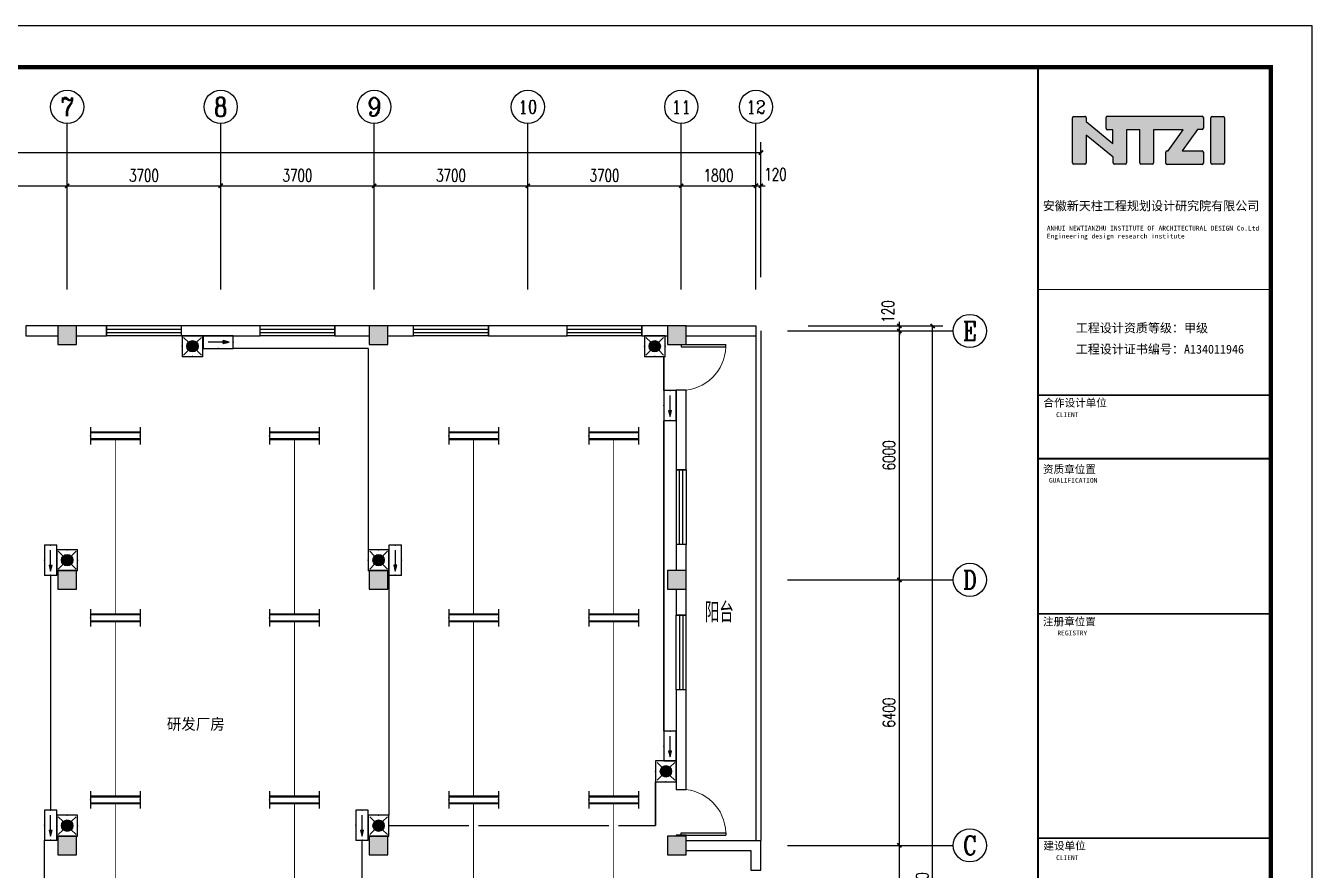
# Model space of a CAD drawing. Extents: x 343352 to 432452, y 769729 to 1078684.
# Drawn here: x 371744 to 402752, y 925198 to 945555 of the extents above; entities that cross this region are included whole.
import ezdxf
from ezdxf.enums import TextEntityAlignment as Align

# ---------------------------------------------------------------- set-up
doc = ezdxf.new("R2010")
doc.units = 0
doc.header["$LTSCALE"] = 1000
doc.header["$MEASUREMENT"] = 0
doc.linetypes.add('CENTER2', pattern=[1.125, 0.75, -0.125, 0.125, -0.125])
for name, color, linetype in [('46', 7, 'Continuous'), ('AXIS', 3, 'Continuous'), ('AXIS_TEXT', 7, 'Continuous'), ('COLUMN', 9, 'Continuous'), ('EQUIP-照明', 3, 'Continuous'), ('PUB_HATCH', 8, 'Continuous'), ('PUB_TEXT', 7, 'Continuous'), ('PUB_TITLE', 4, 'Continuous'), ('WALL', 9, 'Continuous'), ('WINDOW', 4, 'Continuous'), ('WIRE-应急', 1, 'CENTER2'), ('WIRE-照明', 4, 'Continuous')]:
    doc.layers.add(name, color=color, linetype=linetype)
doc.styles.add('-黑体', font='msyh.ttf', dxfattribs={"width": 0.8})
doc.styles.add('_TCH_AXIS', font='COMPLEX', dxfattribs={"bigfont": 'GBCBIG'})
doc.styles.add('_TCH_DIM_T3', font='SIMPLEX', dxfattribs={"width": 0.705882, "bigfont": 'GBCBIG'})
doc.styles.add('_TEL_DIM', font='SIMPLEX', dxfattribs={"width": 0.8, "height": 3.5, "bigfont": 'HZTXT'})
doc.styles.add('COMPLEX', font='COMPLEX')
doc.styles.get("Standard").update_dxf_attribs({"font": 'gbenor.shx', "bigfont": 'gbcbig.shx'})
doc.styles.add('TQ', font='')
doc.styles.get('TQ').set_extended_font_data('SimSun')
doc.dimstyles.new('_TCH_ARCH&&100', dxfattribs={"dimtxt": 297.5, "dimasz": 100, "dimexe": 250, "dimexo": 300, "dimgap": 100, "dimtad": 1, "dimdec": 0, "dimzin": 0, "dimdsep": 46, "dimtxsty": '_TCH_DIM_T3', "dimblk": 'ARCHTICK', "dimcen": 0.09, "dimclrt": 7, "dimazin": 2, "dimtfac": 1, "dimtdec": 0, "dimtix": 1, "dimtmove": 2, "dimatfit": 3, "dimfxl": 0, "dimtolj": 1, "dimtzin": 0, "dimarcsym": 0})

# ---------------------------------------------------------------- blocks, each defined once
blk = doc.blocks.new('$equip$00001160')
for p, q in [((-1.2, 0.417), (-1.2, -0.417)), ((-1.2, 0.167), (1.2, 0.167)), ((1.2, 0.417), (1.2, -0.417)), ((-1.2, -0.167), (1.2, -0.167))]:
    blk.add_line(p, q)
at = {"const_width": 0.1}
for points in [[(-1.2, 0.167), (1.2, 0.167)], [(-1.2, -0.167), (1.2, -0.167)]]:
    blk.add_lwpolyline(points, dxfattribs=at)
at = {"layer": 'EQUIP-照明'}
for p in [(-1.2, 0), (0, 0.167), (1.2, 0), (0, -0.167)]:
    blk.add_point(p, dxfattribs=at)
at = {"layer": 'EQUIP-照明', "flags": 9}
blk.add_attdef('A', (0, 0), '', height=0.00002, dxfattribs=at)
blk = doc.blocks.new('$equip$00002604')
blk.add_hatch(color=256).paths.add_polyline_path([(0.275, 0.5, 1), (-0.274, 0.5, 1)])
for p, q in [((-0.429, 0.929), (-0.194, 0.694)), ((0.194, 0.694), (0.429, 0.929)), ((-0.429, 0.071), (-0.194, 0.306)), ((0.194, 0.306), (0.429, 0.071))]:
    blk.add_line(p, q)
at = {"const_width": 0.04}
blk.add_lwpolyline([(-0.5, 1), (-0.5, 0), (0.5, 0), (0.5, 1), (-0.5, 1), (-0.5, 0)], dxfattribs=at)
blk.add_lwpolyline([(-0.5, 1), (-0.5, 0), (0.5, 0), (0.5, 1)], close=True)
blk.add_circle((0, 0.5), 0.275)
for p in [(0, 1), (-0.5, 0.5), (0, 0), (0.5, 0.5)]:
    blk.add_point(p)
at = {"color": 7, "style": '_TEL_DIM', "flags": 1}
blk.add_attdef('A', text='', height=0.000025, dxfattribs=at).set_placement((0, 0), align=Align.MIDDLE_CENTER)
blk = doc.blocks.new('$equip$00002541')
blk.add_hatch(color=256).paths.add_polyline_path([(-0.24, 0.372), (-0.528, 0.3), (-0.24, 0.228)])
for p, q in [((-0.72, 0.6), (-0.72, 0)), ((0.72, 0.6), (-0.72, 0.6)), ((-0.72, 0), (0.72, 0)), ((-0.24, 0.372), (-0.528, 0.3)), ((-0.528, 0.3), (-0.24, 0.228)), ((-0.24, 0.372), (-0.24, 0.228)), ((0.72, 0), (0.72, 0.6))]:
    blk.add_line(p, q)
at = {"color": 7}
blk.add_line((-0.48, 0.3), (0.48, 0.3), dxfattribs=at)
at = {"const_width": 0.04}
blk.add_lwpolyline([(-0.72, 0.6), (-0.72, 0), (0.72, 0), (0.72, 0.6), (-0.72, 0.6), (-0.72, 0)], dxfattribs=at)
for p in [(-0.72, 0.3), (0, 0.6), (0, 0), (0.72, 0.3)]:
    blk.add_point(p)
at = {"color": 7, "style": '_TEL_DIM', "flags": 1}
blk.add_attdef('A', text='', height=0.00002, dxfattribs=at).set_placement((0, 0), align=Align.MIDDLE_CENTER)
blk = doc.blocks.new('$equip$00002540')
blk.add_hatch(color=256).paths.add_polyline_path([(0.24, 0.372), (0.24, 0.228), (0.528, 0.3)])
for p, q in [((-0.72, 0.6), (-0.72, 0)), ((0.72, 0.6), (-0.72, 0.6)), ((-0.72, 0), (0.72, 0)), ((0.24, 0.372), (0.24, 0.228)), ((0.528, 0.3), (0.24, 0.372)), ((0.24, 0.228), (0.528, 0.3)), ((0.72, 0), (0.72, 0.6))]:
    blk.add_line(p, q)
at = {"color": 7}
blk.add_line((-0.48, 0.3), (0.48, 0.3), dxfattribs=at)
at = {"const_width": 0.04}
blk.add_lwpolyline([(-0.72, 0.6), (-0.72, 0), (0.72, 0), (0.72, 0.6), (-0.72, 0.6), (-0.72, 0)], dxfattribs=at)
for p in [(-0.72, 0.3), (0, 0.6), (0, 0), (0.72, 0.3)]:
    blk.add_point(p)
at = {"color": 7, "style": '_TEL_DIM', "flags": 1}
blk.add_attdef('A', text='', height=0.00002, dxfattribs=at).set_placement((0, 0), align=Align.MIDDLE_CENTER)
blk = doc.blocks.new('_ArchTick')
at = {"color": 0, "linetype": 'ByBlock', "const_width": 0.4}
blk.add_lwpolyline([(-0.5, -0.5), (0.5, 0.5)], dxfattribs=at)
blk = doc.blocks.new('*D181')
at = {"layer": 'AXIS', "color": 0, "lineweight": -2}
for p, q in [((390601, 925798), (393051, 925798)), ((392801, 919198), (392801, 925798)), ((390601, 919198), (393051, 919198))]:
    blk.add_line(p, q, dxfattribs=at)
at = {"layer": 'Defpoints', "color": 0}
for p in [(390301, 925798), (392801, 925798), (390301, 919198)]:
    blk.add_point(p, dxfattribs=at)
at = {"layer": 'AXIS', "color": 0, "lineweight": -2, "xscale": 100, "yscale": 100, "zscale": 100}
for p, rotation in [((392801, 925798), 90), ((392801, 919198), 270)]:
    blk.add_blockref('_ArchTick', p, dxfattribs=dict(at, rotation=rotation))
at = {"layer": 'AXIS', "color": 7, "insert": (392552, 922498), "char_height": 297.5, "attachment_point": 5, "rotation": 90, "style": '_TCH_DIM_T3'}
blk.add_mtext('\\A1;6600', dxfattribs=at)
blk = doc.blocks.new('*D182')
at = {"layer": 'AXIS', "color": 0, "lineweight": -2}
for p, q in [((390601, 932198), (393051, 932198)), ((392801, 925798), (392801, 932198)), ((390601, 925798), (393051, 925798))]:
    blk.add_line(p, q, dxfattribs=at)
at = {"layer": 'Defpoints', "color": 0}
for p in [(390301, 932198), (392801, 932198), (390301, 925798)]:
    blk.add_point(p, dxfattribs=at)
at = {"layer": 'AXIS', "color": 0, "lineweight": -2, "xscale": 100, "yscale": 100, "zscale": 100}
for p, rotation in [((392801, 932198), 90), ((392801, 925798), 270)]:
    blk.add_blockref('_ArchTick', p, dxfattribs=dict(at, rotation=rotation))
at = {"layer": 'AXIS', "color": 7, "insert": (392552, 928998), "char_height": 297.5, "attachment_point": 5, "rotation": 90, "style": '_TCH_DIM_T3'}
blk.add_mtext('\\A1;6400', dxfattribs=at)
blk = doc.blocks.new('*D183')
at = {"layer": 'AXIS', "color": 0, "lineweight": -2}
for p, q in [((390601, 938198), (393051, 938198)), ((392801, 932198), (392801, 938198)), ((390601, 932198), (393051, 932198))]:
    blk.add_line(p, q, dxfattribs=at)
at = {"layer": 'Defpoints', "color": 0}
for p in [(390301, 938198), (392801, 938198), (390301, 932198)]:
    blk.add_point(p, dxfattribs=at)
at = {"layer": 'AXIS', "color": 0, "lineweight": -2, "xscale": 100, "yscale": 100, "zscale": 100}
for p, rotation in [((392801, 938198), 90), ((392801, 932198), 270)]:
    blk.add_blockref('_ArchTick', p, dxfattribs=dict(at, rotation=rotation))
at = {"layer": 'AXIS', "color": 7, "insert": (392552, 935198), "char_height": 297.5, "attachment_point": 5, "rotation": 90, "style": '_TCH_DIM_T3'}
blk.add_mtext('\\A1;6000', dxfattribs=at)
blk = doc.blocks.new('*D184')
at = {"layer": 'AXIS', "color": 0, "lineweight": -2}
for p, q in [((390601, 938318), (393051, 938318)), ((392801, 938318), (392801, 938418)), ((392801, 938198), (392801, 938318)), ((390601, 938198), (393051, 938198)), ((392801, 938198), (392801, 938098))]:
    blk.add_line(p, q, dxfattribs=at)
at = {"layer": 'Defpoints', "color": 0}
for p in [(390301, 938318), (392801, 938318), (390301, 938198)]:
    blk.add_point(p, dxfattribs=at)
at = {"layer": 'AXIS', "color": 0, "lineweight": -2, "xscale": 100, "yscale": 100, "zscale": 100}
for p, rotation in [((392801, 938318), 270), ((392801, 938198), 90)]:
    blk.add_blockref('_ArchTick', p, dxfattribs=dict(at, rotation=rotation))
at = {"layer": 'AXIS', "color": 7, "insert": (392526, 938668), "char_height": 297.5, "attachment_point": 5, "rotation": 90, "style": '_TCH_DIM_T3'}
blk.add_mtext('\\A1;120', dxfattribs=at)
blk = doc.blocks.new('*D185')
at = {"layer": 'AXIS', "color": 0, "lineweight": -2}
for p, q in [((390601, 938318), (393851, 938318)), ((393601, 911078), (393601, 938318)), ((390601, 911078), (393851, 911078))]:
    blk.add_line(p, q, dxfattribs=at)
at = {"layer": 'Defpoints', "color": 0}
for p in [(390301, 938318), (393601, 938318), (390301, 911078)]:
    blk.add_point(p, dxfattribs=at)
at = {"layer": 'AXIS', "color": 0, "lineweight": -2, "xscale": 100, "yscale": 100, "zscale": 100}
for p, rotation in [((393601, 938318), 90), ((393601, 911078), 270)]:
    blk.add_blockref('_ArchTick', p, dxfattribs=dict(at, rotation=rotation))
at = {"layer": 'AXIS', "color": 7, "insert": (393352, 924698), "char_height": 297.5, "attachment_point": 5, "rotation": 90, "style": '_TCH_DIM_T3'}
blk.add_mtext('\\A1;27240', dxfattribs=at)
blk = doc.blocks.new('*D199')
at = {"layer": 'AXIS', "color": 0, "lineweight": -2}
for p, q in [((368944, 939498), (368944, 941948)), ((372744, 939498), (372744, 941948)), ((368944, 941698), (372744, 941698))]:
    blk.add_line(p, q, dxfattribs=at)
at = {"layer": 'Defpoints', "color": 0}
for p in [(372744, 941698), (368944, 939198), (372744, 939198)]:
    blk.add_point(p, dxfattribs=at)
at = {"layer": 'AXIS', "color": 0, "lineweight": -2, "xscale": 100, "yscale": 100, "zscale": 100, "rotation": 180}
blk.add_blockref('_ArchTick', (368944, 941698), dxfattribs=at)
at = {"layer": 'AXIS', "color": 0, "lineweight": -2, "xscale": 100, "yscale": 100, "zscale": 100}
blk.add_blockref('_ArchTick', (372744, 941698), dxfattribs=at)
at = {"layer": 'AXIS', "color": 7, "insert": (370844, 941947), "char_height": 297.5, "attachment_point": 5, "style": '_TCH_DIM_T3'}
blk.add_mtext('\\A1;3800', dxfattribs=at)
blk = doc.blocks.new('*D200')
at = {"layer": 'AXIS', "color": 0, "lineweight": -2}
for p, q in [((372744, 939498), (372744, 941948)), ((376444, 939498), (376444, 941948)), ((372744, 941698), (376444, 941698))]:
    blk.add_line(p, q, dxfattribs=at)
at = {"layer": 'Defpoints', "color": 0}
for p in [(376444, 941698), (372744, 939198), (376444, 939198)]:
    blk.add_point(p, dxfattribs=at)
at = {"layer": 'AXIS', "color": 0, "lineweight": -2, "xscale": 100, "yscale": 100, "zscale": 100, "rotation": 180}
blk.add_blockref('_ArchTick', (372744, 941698), dxfattribs=at)
at = {"layer": 'AXIS', "color": 0, "lineweight": -2, "xscale": 100, "yscale": 100, "zscale": 100}
blk.add_blockref('_ArchTick', (376444, 941698), dxfattribs=at)
at = {"layer": 'AXIS', "color": 7, "insert": (374594, 941947), "char_height": 297.5, "attachment_point": 5, "style": '_TCH_DIM_T3'}
blk.add_mtext('\\A1;3700', dxfattribs=at)
blk = doc.blocks.new('*D201')
at = {"layer": 'AXIS', "color": 0, "lineweight": -2}
for p, q in [((376444, 939498), (376444, 941948)), ((380144, 939498), (380144, 941948)), ((376444, 941698), (380144, 941698))]:
    blk.add_line(p, q, dxfattribs=at)
at = {"layer": 'Defpoints', "color": 0}
for p in [(380144, 941698), (376444, 939198), (380144, 939198)]:
    blk.add_point(p, dxfattribs=at)
at = {"layer": 'AXIS', "color": 0, "lineweight": -2, "xscale": 100, "yscale": 100, "zscale": 100, "rotation": 180}
blk.add_blockref('_ArchTick', (376444, 941698), dxfattribs=at)
at = {"layer": 'AXIS', "color": 0, "lineweight": -2, "xscale": 100, "yscale": 100, "zscale": 100}
blk.add_blockref('_ArchTick', (380144, 941698), dxfattribs=at)
at = {"layer": 'AXIS', "color": 7, "insert": (378294, 941947), "char_height": 297.5, "attachment_point": 5, "style": '_TCH_DIM_T3'}
blk.add_mtext('\\A1;3700', dxfattribs=at)
blk = doc.blocks.new('*D202')
at = {"layer": 'AXIS', "color": 0, "lineweight": -2}
for p, q in [((380144, 939498), (380144, 941948)), ((383844, 939498), (383844, 941948)), ((380144, 941698), (383844, 941698))]:
    blk.add_line(p, q, dxfattribs=at)
at = {"layer": 'Defpoints', "color": 0}
for p in [(383844, 941698), (380144, 939198), (383844, 939198)]:
    blk.add_point(p, dxfattribs=at)
at = {"layer": 'AXIS', "color": 0, "lineweight": -2, "xscale": 100, "yscale": 100, "zscale": 100, "rotation": 180}
blk.add_blockref('_ArchTick', (380144, 941698), dxfattribs=at)
at = {"layer": 'AXIS', "color": 0, "lineweight": -2, "xscale": 100, "yscale": 100, "zscale": 100}
blk.add_blockref('_ArchTick', (383844, 941698), dxfattribs=at)
at = {"layer": 'AXIS', "color": 7, "insert": (381994, 941947), "char_height": 297.5, "attachment_point": 5, "style": '_TCH_DIM_T3'}
blk.add_mtext('\\A1;3700', dxfattribs=at)
blk = doc.blocks.new('*D203')
at = {"layer": 'AXIS', "color": 0, "lineweight": -2}
for p, q in [((383844, 939498), (383844, 941948)), ((387544, 939498), (387544, 941948)), ((383844, 941698), (387544, 941698))]:
    blk.add_line(p, q, dxfattribs=at)
at = {"layer": 'Defpoints', "color": 0}
for p in [(387544, 941698), (383844, 939198), (387544, 939198)]:
    blk.add_point(p, dxfattribs=at)
at = {"layer": 'AXIS', "color": 0, "lineweight": -2, "xscale": 100, "yscale": 100, "zscale": 100, "rotation": 180}
blk.add_blockref('_ArchTick', (383844, 941698), dxfattribs=at)
at = {"layer": 'AXIS', "color": 0, "lineweight": -2, "xscale": 100, "yscale": 100, "zscale": 100}
blk.add_blockref('_ArchTick', (387544, 941698), dxfattribs=at)
at = {"layer": 'AXIS', "color": 7, "insert": (385694, 941947), "char_height": 297.5, "attachment_point": 5, "style": '_TCH_DIM_T3'}
blk.add_mtext('\\A1;3700', dxfattribs=at)
blk = doc.blocks.new('*D204')
at = {"layer": 'AXIS', "color": 0, "lineweight": -2}
for p, q in [((387544, 939498), (387544, 941948)), ((389344, 939498), (389344, 941948)), ((387544, 941698), (389344, 941698))]:
    blk.add_line(p, q, dxfattribs=at)
at = {"layer": 'Defpoints', "color": 0}
for p in [(389344, 941698), (387544, 939198), (389344, 939198)]:
    blk.add_point(p, dxfattribs=at)
at = {"layer": 'AXIS', "color": 0, "lineweight": -2, "xscale": 100, "yscale": 100, "zscale": 100, "rotation": 180}
blk.add_blockref('_ArchTick', (387544, 941698), dxfattribs=at)
at = {"layer": 'AXIS', "color": 0, "lineweight": -2, "xscale": 100, "yscale": 100, "zscale": 100}
blk.add_blockref('_ArchTick', (389344, 941698), dxfattribs=at)
at = {"layer": 'AXIS', "color": 7, "insert": (388444, 941947), "char_height": 297.5, "attachment_point": 5, "style": '_TCH_DIM_T3'}
blk.add_mtext('\\A1;1800', dxfattribs=at)
blk = doc.blocks.new('*D205')
at = {"layer": 'AXIS', "color": 0, "lineweight": -2}
for p, q in [((389344, 939498), (389344, 941948)), ((389464, 939498), (389464, 941948)), ((389344, 941698), (389244, 941698)), ((389344, 941698), (389464, 941698)), ((389464, 941698), (389564, 941698))]:
    blk.add_line(p, q, dxfattribs=at)
at = {"layer": 'Defpoints', "color": 0}
for p in [(389464, 941698), (389344, 939198), (389464, 939198)]:
    blk.add_point(p, dxfattribs=at)
at = {"layer": 'AXIS', "color": 0, "lineweight": -2, "xscale": 100, "yscale": 100, "zscale": 100}
blk.add_blockref('_ArchTick', (389344, 941698), dxfattribs=at)
at = {"layer": 'AXIS', "color": 0, "lineweight": -2, "xscale": 100, "yscale": 100, "zscale": 100, "rotation": 180}
blk.add_blockref('_ArchTick', (389464, 941698), dxfattribs=at)
at = {"layer": 'AXIS', "color": 7, "insert": (389814, 941973), "char_height": 297.5, "attachment_point": 5, "style": '_TCH_DIM_T3'}
blk.add_mtext('\\A1;120', dxfattribs=at)
blk = doc.blocks.new('*D206')
at = {"layer": 'AXIS', "color": 0, "lineweight": -2}
for p, q in [((352224, 939498), (352224, 942748)), ((389464, 939498), (389464, 942748)), ((352224, 942498), (389464, 942498))]:
    blk.add_line(p, q, dxfattribs=at)
at = {"layer": 'Defpoints', "color": 0}
for p in [(389464, 942498), (352224, 939198), (389464, 939198)]:
    blk.add_point(p, dxfattribs=at)
at = {"layer": 'AXIS', "color": 0, "lineweight": -2, "xscale": 100, "yscale": 100, "zscale": 100, "rotation": 180}
blk.add_blockref('_ArchTick', (352224, 942498), dxfattribs=at)
at = {"layer": 'AXIS', "color": 0, "lineweight": -2, "xscale": 100, "yscale": 100, "zscale": 100}
blk.add_blockref('_ArchTick', (389464, 942498), dxfattribs=at)
at = {"layer": 'AXIS', "color": 7, "insert": (370844, 942747), "char_height": 297.5, "attachment_point": 5, "style": '_TCH_DIM_T3'}
blk.add_mtext('\\A1;37240', dxfattribs=at)
blk = doc.blocks.new('$DorLib2D$00000001')
for p, q in [((0.45, 0.975), (0.5, 0.975)), ((0.45, 0), (0.45, 0.975)), ((0.5, 0), (0.5, 0.975)), ((0.5, 0), (0.45, 0))]:
    blk.add_line(p, q)
at = {"lineweight": 13}
blk.add_arc((0.475, 0), 0.975, 91.4693, 180, dxfattribs=at)
blk = doc.blocks.new('$TCHSYS$WIN2D')
for p, q in [((-0.5, 0.5), (0.5, 0.5)), ((-0.5, 0.5), (-0.5, -0.5)), ((0.5, 0.5), (0.5, -0.5)), ((0.5, 0.167), (-0.5, 0.167)), ((0.5, -0.167), (-0.5, -0.167)), ((-0.5, -0.5), (0.5, -0.5))]:
    blk.add_line(p, q)
blk = doc.blocks.new('_AXISO')
blk.add_circle((0, 0), 0.5)
at = {"layer": 'AXIS_TEXT', "style": 'COMPLEX', "width": 1.041667}
blk.add_attdef('A', text='', height=0.56, dxfattribs=at).set_placement((-0.25, -0.28), (0.25, -0.28), align=Align.FIT)
blk = doc.blocks.new('_FZH')
blk.add_lwpolyline([(-0.5, -0.5), (0.5, -0.5), (0.5, 0.5), (-0.5, 0.5)], close=True)
at = {"layer": 'PUB_HATCH'}
blk.add_solid([(-0.5, -0.5), (0.5, -0.5), (-0.5, 0.5), (0.5, 0.5)], dxfattribs=at)

msp = doc.modelspace()

# ---------------------------------------------------------------- hatches: boundary and pattern name
h = msp.add_hatch(color=256)
h.paths.add_polyline_path([(397305.1, 942916.1), (397951.7, 942387.6), (397951.7, 942250.2, 0.4142136), (397983.7, 942218.2), (398246.8, 942218.2, 0.4142136), (398278.8, 942250.2), (398278.8, 943049.2), (398592.5, 943049.2), (398592.5, 942251.5, 0.4142136), (398624.5, 942219.5), (398894.5, 942219.5, 0.4142136), (398926.5, 942251.5), (398926.5, 943049), (399639.1, 943049), (399277, 942537.8), (399254.9, 942537.8, 0.4142136), (399222.9, 942505.8), (399222.9, 942243.2, 0.4142136), (399254.9, 942211.2), (400095.2, 942211.2, 0.4142136), (400127.2, 942243.2), (400127.2, 942508, 0.4142136), (400095.2, 942540), (399615, 942540), (399989.5, 943053.9), (400096, 943053.9, 0.4142136), (400128, 943085.9), (400128, 943346.4, 0.4142136), (400096, 943378.4), (397817.4, 943378.4, 0.4142136), (397785.4, 943346.4), (397785.4, 943079.8, 0.4142136), (397817.4, 943047.8), (397948.5, 943047.8), (397948.5, 942719.7), (397303.3, 943246.7), (397303.5, 943335.2, 0.4148904), (397271.5, 943367.3), (397003.5, 943367.3, 0.4142136), (396971.5, 943335.3), (396971.5, 942248, 0.4142136), (397003.5, 942216), (397273.1, 942216, 0.4142136), (397305.1, 942248)])
h.paths.add_polyline_path([(400309.2, 942250.3, 0.4142136), (400341.2, 942218.3), (400608.6, 942218.3, 0.4142136), (400640.6, 942250.3), (400640.6, 943334.2, 0.4142136), (400608.6, 943366.2), (400341.2, 943366.2, 0.4142136), (400309.2, 943334.2)])

# ---------------------------------------------------------------- linework, layer by layer
for p, q in [((396971.5, 942248, 0), (396971.5, 943335.3, 0)), ((397003.5, 943367.3, 0), (397271.5, 943367.3, 0)), ((397303.5, 943335.2, 0), (397303.3, 943246.7, 0)), ((397785.4, 943079.8, 0), (397785.4, 943346.4, 0)), ((397817.4, 943378.4, 0), (400096, 943378.4, 0)), ((400128, 943346.4, 0), (400128, 943085.9, 0)), ((400309.2, 942250.3, 0), (400309.2, 943334.2, 0)), ((400341.2, 943366.2, 0), (400608.6, 943366.2, 0)), ((400640.6, 943334.2, 0), (400640.6, 942250.3, 0)), ((397303.3, 943246.7, 0), (397948.5, 942719.7, 0)), ((397948.5, 943047.8, 0), (397817.4, 943047.8, 0)), ((397948.5, 942719.7, 0), (397948.5, 943047.8, 0)), ((398592.5, 943049.2, 0), (398278.8, 943049.2, 0)), ((398278.8, 943049.2, 0), (398278.8, 942250.2, 0)), ((398592.5, 942251.5, 0), (398592.5, 943049.2, 0)), ((399639.1, 943049, 0), (398926.5, 943049, 0)), ((398926.5, 943049, 0), (398926.5, 942251.5, 0)), ((399277, 942537.8, 0), (399639.1, 943049, 0)), ((399989.5, 943053.9, 0), (399615, 942540, 0)), ((400096, 943053.9, 0), (399989.5, 943053.9, 0)), ((397951.7, 942387.6, 0), (397305.1, 942916.1, 0)), ((397305.1, 942916.1, 0), (397305.1, 942248, 0)), ((397951.7, 942250.2, 0), (397951.7, 942387.6, 0)), ((399222.9, 942243.2, 0), (399222.9, 942505.8, 0)), ((399254.9, 942537.8, 0), (399277, 942537.8, 0)), ((399615, 942540, 0), (400095.2, 942540, 0)), ((400127.2, 942508, 0), (400127.2, 942243.2, 0)), ((397273.1, 942216, 0), (397003.5, 942216, 0)), ((398246.8, 942218.2, 0), (397983.7, 942218.2, 0)), ((398894.5, 942219.5, 0), (398624.5, 942219.5, 0)), ((400095.2, 942211.2, 0), (399254.9, 942211.2, 0)), ((400608.6, 942218.3, 0), (400341.2, 942218.3, 0)), ((389344.3, 938198.5), (389344.3, 925918.5)), ((389464.3, 938198.5), (389464.3, 925918.5))]:
    msp.add_line(p, q)
for centre, start, end in [((397003.5, 943335.3), 90, 180), ((397271.5, 943335.3), 359.86763, 90), ((397817.4, 943346.4), 90, 180), ((400096, 943346.4), 0, 90), ((400341.2, 943334.2), 90, 180), ((400608.6, 943334.2), 0, 90), ((397817.4, 943079.8), 180, 270), ((400096, 943085.9), 270, 0), ((399254.9, 942505.8), 90, 180), ((400095.2, 942508), 0, 90), ((397003.5, 942248), 180, 270), ((397273.1, 942248), 270, 0), ((397983.7, 942250.2), 180, 270), ((398246.8, 942250.2), 270, 0), ((398624.5, 942251.5), 180, 270), ((398894.5, 942251.5), 270, 0), ((399254.9, 942243.2), 180, 270), ((400095.2, 942243.2), 270, 0), ((400341.2, 942250.3), 180, 270), ((400608.6, 942250.3), 270, 0)]:
    msp.add_arc(centre, 32, start, end)
at = {"layer": 'AXIS'}
for p, q in [((372744.3, 939198.5), (372744.3, 943198.5)), ((376444.3, 939198.5), (376444.3, 943198.5)), ((380144.3, 939198.5), (380144.3, 943198.5)), ((383844.3, 939198.5), (383844.3, 943198.5)), ((387544.3, 939198.5), (387544.3, 943198.5)), ((389344.3, 939198.5), (389344.3, 943198.5)), ((390100.6, 938198.5), (394100.6, 938198.5)), ((390100.6, 932198.5), (394100.6, 932198.5)), ((390100.6, 925798.5), (394100.6, 925798.5))]:
    msp.add_line(p, q, dxfattribs=at)
at = {"layer": 'PUB_TEXT'}
for q in [(401016.6, 944555.4), (401752.5, 944025.9)]:
    msp.add_line((401752.5, 944555.4), q, dxfattribs=at)
at = {"layer": 'PUB_TITLE'}
msp.add_line((401752.5, 944555.4), (396142.5, 944555.4), dxfattribs=at)
at = {"layer": 'PUB_TITLE', "lineweight": 40}
msp.add_line((396140, 935120.1), (401750, 935120.1), dxfattribs=at)
at = {"layer": 'PUB_TITLE'}
msp.add_lwpolyline([(343352.5, 903555.4), (402752.5, 903555.4), (402752.5, 945555.4), (343352.5, 945555.4)], close=True, dxfattribs=at)
at = {"layer": 'PUB_TITLE', "const_width": 100}
msp.add_lwpolyline([(345852.5, 904555.4), (401752.5, 904555.4), (401752.5, 944555.4), (345852.5, 944555.4)], close=True, dxfattribs=at)
at = {"layer": 'PUB_TITLE', "lineweight": 40}
for points, const_width in [([(396142.5, 944555.4), (396142.5, 904555.4)], 42.5), ([(396142.5, 939200.4), (401752.5, 939200.4)], 25.5), ([(396142.5, 936650.4), (401752.5, 936650.4)], 42.5), ([(396142.5, 935120.4), (401752.5, 935120.4)], 42.5), ([(396140, 931380.1), (401750, 931380.1)], 42.5), ([(396142.5, 925972.3), (401752.5, 925972.3)], 42.5)]:
    msp.add_lwpolyline(points, dxfattribs=dict(at, const_width=const_width))
at = {"layer": 'WALL'}
for p, q in [((372519.3, 938318.5), (371744.3, 938318.5)), ((371744.3, 938318.5), (371744.3, 938078.5)), ((373694.3, 938318.5), (372969.3, 938318.5)), ((373694.3, 938078.5), (373694.3, 938318.5)), ((377394.3, 938318.5), (375494.3, 938318.5)), ((375494.3, 938318.5), (375494.3, 938078.5)), ((377394.3, 938078.5), (377394.3, 938318.5)), ((380024.3, 938318.5), (379194.3, 938318.5)), ((379194.3, 938318.5), (379194.3, 938078.5)), ((381094.3, 938318.5), (380474.3, 938318.5)), ((381094.3, 938078.5), (381094.3, 938318.5)), ((384794.3, 938318.5), (382894.3, 938318.5)), ((382894.3, 938318.5), (382894.3, 938078.5)), ((384794.3, 938078.5), (384794.3, 938318.5)), ((387214.3, 938318.5), (386594.3, 938318.5)), ((386594.3, 938318.5), (386594.3, 938078.5)), ((387664.3, 938318.5), (389344.3, 938318.5)), ((389344.3, 938318.5), (389344.3, 938078.5)), ((371744.3, 938078.5), (372519.3, 938078.5)), ((372969.3, 938078.5), (373694.3, 938078.5)), ((375494.3, 938078.5), (377394.3, 938078.5)), ((379194.3, 938078.5), (380024.3, 938078.5)), ((380474.3, 938078.5), (381094.3, 938078.5)), ((382894.3, 938078.5), (384794.3, 938078.5)), ((386594.3, 938078.5), (387214.3, 938078.5)), ((387664.3, 938078.5), (389344.3, 938078.5)), ((387424.3, 936768.5), (387424.3, 934848.5)), ((387664.3, 936768.5), (387424.3, 936768.5)), ((387664.3, 934848.5), (387664.3, 936768.5)), ((387424.3, 934848.5), (387664.3, 934848.5)), ((387664.3, 933048.5), (387424.3, 933048.5)), ((387424.3, 933048.5), (387424.3, 932423.5)), ((387664.3, 932423.5), (387664.3, 933048.5)), ((387424.3, 931973.5), (387424.3, 931348.5)), ((387664.3, 931348.5), (387664.3, 931973.5)), ((387424.3, 931348.5), (387664.3, 931348.5)), ((387424.3, 929548.5), (387424.3, 927148.5)), ((387664.3, 929548.5), (387424.3, 929548.5)), ((387664.3, 927148.5), (387664.3, 929548.5)), ((387424.3, 927148.5), (387664.3, 927148.5)), ((387664.3, 926048.5), (387424.3, 926048.5)), ((387424.3, 926048.5), (387424.3, 926023.5)), ((387664.3, 926023.5), (387664.3, 926048.5)), ((387664.3, 925918.5), (389464.3, 925918.5)), ((389464.3, 925198.5), (389464.3, 925918.5)), ((387664.3, 925678.5), (389224.3, 925678.5)), ((389224.3, 925678.5), (389224.3, 925198.5)), ((389224.3, 925198.5), (389464.3, 925198.5))]:
    msp.add_line(p, q, dxfattribs=at)
at = {"layer": 'WIRE-应急', "linetype": 'CENTER2', "const_width": 35}
for points in [[(376740.3, 937778.5), (379999.4, 937778.5)], [(379999.4, 932923.5), (379999.4, 937778.5)], [(387124.3, 936759), (387124.3, 937578.5)], [(387124.3, 928553.5), (387124.3, 936039)], [(372344.4, 926644.4), (372344.4, 932313.5)], [(380499.4, 926523.5), (380499.4, 932313.5)], [(386924.3, 927333.1), (386924.3, 926273.5)], [(380499.4, 926273.5), (382425.6, 926273.5)], [(382650.6, 926273.5), (385802.9, 926273.5)], [(386027.9, 926273.5), (386924.3, 926273.5)], [(372194.4, 920033.5), (372194.4, 925924.4)], [(379849.4, 920044.4), (379849.4, 925924.4)]]:
    msp.add_lwpolyline(points, dxfattribs=at)
at = {"layer": 'WIRE-照明', "linetype": 'Continuous', "const_width": 20}
for points in [[(373903.1, 935590.1), (373903.1, 931366.8)], [(378220.6, 935590.1), (378220.6, 931366.8)], [(382538.1, 935590.1), (382538.1, 931366.8)], [(385915.4, 935590.1), (385915.4, 931366.8)], [(373903.1, 931200.1), (373903.1, 926976.8)], [(378220.6, 931200.1), (378220.6, 926976.8)], [(382538.1, 931200.1), (382538.1, 926976.8)], [(385915.4, 931200.1), (385915.4, 926976.8)], [(373903.1, 926810.1), (373903.1, 922586.8)], [(378220.6, 926810.1), (378220.6, 922586.8)], [(382538.1, 926810.1), (382538.1, 922586.8)], [(385915.4, 926810.1), (385915.4, 922586.8)]]:
    msp.add_lwpolyline(points, dxfattribs=at)

# ---------------------------------------------------------------- block references
at = {"layer": 'AXIS'}
ref = msp.add_blockref('_AXISO', (372744.3, 943598.5), dxfattribs=dict(at, xscale=800, yscale=800, zscale=800))
ref.add_attrib('A', '7', dxfattribs={"layer": 'AXIS_TEXT', "height": 450.2, "style": '_TCH_AXIS', "width": 1.109827}).set_placement((372577.8, 943373.4), (372910.9, 943373.4), align=Align.FIT)
ref = msp.add_blockref('_AXISO', (376444.3, 943598.5), dxfattribs=dict(at, xscale=800, yscale=800, zscale=800))
ref.add_attrib('A', '8', dxfattribs={"layer": 'AXIS_TEXT', "height": 452, "style": '_TCH_AXIS', "width": 1.097143}).set_placement((376279, 943372.5), (376609.7, 943372.5), align=Align.FIT)
ref = msp.add_blockref('_AXISO', (380144.3, 943598.5), dxfattribs=dict(at, xscale=800, yscale=800, zscale=800))
ref.add_attrib('A', '9', dxfattribs={"layer": 'AXIS_TEXT', "height": 452, "style": '_TCH_AXIS', "width": 1.097143}).set_placement((379979, 943372.5), (380309.7, 943372.5), align=Align.FIT)
ref = msp.add_blockref('_AXISO', (383844.3, 943598.5), dxfattribs=dict(at, xscale=800, yscale=800, zscale=800))
ref.add_attrib('A', '10', dxfattribs={"layer": 'AXIS_TEXT', "height": 316.03, "style": '_TCH_AXIS', "width": 1.05931}).set_placement((383613.2, 943440.4), (384075.5, 943440.4), align=Align.FIT)
ref = msp.add_blockref('_AXISO', (387544.3, 943598.5), dxfattribs=dict(at, xscale=800, yscale=800, zscale=800))
ref.add_attrib('A', '11', dxfattribs={"layer": 'AXIS_TEXT', "height": 313.55, "style": '_TCH_AXIS', "width": 1.294798}).set_placement((387312.4, 943441.7), (387776.3, 943441.7), align=Align.FIT)
ref = msp.add_blockref('_AXISO', (389344.3, 943598.5), dxfattribs=dict(at, xscale=800, yscale=800, zscale=800))
ref.add_attrib('A', '12', dxfattribs={"layer": 'AXIS_TEXT', "height": 313.55, "style": '_TCH_AXIS', "width": 1.071557}).set_placement((389112.4, 943441.7), (389576.3, 943441.7), align=Align.FIT)
ref = msp.add_blockref('_AXISO', (394500.6, 938198.5), dxfattribs=dict(at, xscale=800, yscale=800, zscale=800))
ref.add_attrib('A', 'E', dxfattribs={"layer": 'AXIS_TEXT', "height": 448.3, "style": '_TCH_AXIS', "width": 0.982456}).set_placement((394332.8, 937974.3), (394668.4, 937974.3), align=Align.FIT)
ref = msp.add_blockref('_AXISO', (394500.6, 932198.5), dxfattribs=dict(at, xscale=800, yscale=800, zscale=800))
ref.add_attrib('A', 'D', dxfattribs={"layer": 'AXIS_TEXT', "height": 448.3, "style": '_TCH_AXIS', "width": 0.924665}).set_placement((394332.8, 931974.3), (394668.4, 931974.3), align=Align.FIT)
ref = msp.add_blockref('_AXISO', (394500.6, 925798.5), dxfattribs=dict(at, xscale=800, yscale=800, zscale=800))
ref.add_attrib('A', 'C', dxfattribs={"layer": 'AXIS_TEXT', "height": 452, "style": '_TCH_AXIS', "width": 1.024}).set_placement((394335.3, 925572.5), (394665.9, 925572.5), align=Align.FIT)
at = {"layer": 'COLUMN', "xscale": 450, "yscale": 450, "zscale": 450}
for p in [(372744.3, 938093.5), (380249.3, 938093.5), (387439.3, 938093.5), (372744.3, 932198.5), (380249.3, 932198.5), (387439.3, 932198.5), (372744.3, 925798.5), (380249.3, 925798.5), (387439.3, 925798.5)]:
    msp.add_blockref('_FZH', p, dxfattribs=at)
at = {"layer": 'EQUIP-照明', "xscale": 500, "yscale": 500, "zscale": 500}
for name, p in [('$equip$00002604', (375764.3, 937578.5)), ('$equip$00002604', (386904.3, 937578.5)), ('$equip$00001160', (373903.1, 935673.5)), ('$equip$00001160', (378220.6, 935673.5)), ('$equip$00001160', (382538.1, 935673.5)), ('$equip$00001160', (385915.4, 935673.5)), ('$equip$00002604', (372744.3, 932423.5)), ('$equip$00002604', (380249.3, 932423.5)), ('$equip$00001160', (373903.1, 931283.5)), ('$equip$00001160', (378220.6, 931283.5)), ('$equip$00001160', (382538.1, 931283.5)), ('$equip$00001160', (385915.4, 931283.5)), ('$equip$00002604', (387174.3, 927333.1)), ('$equip$00001160', (373903.1, 926893.5)), ('$equip$00001160', (378220.6, 926893.5)), ('$equip$00001160', (382538.1, 926893.5)), ('$equip$00001160', (385915.4, 926893.5)), ('$equip$00002604', (372744.4, 926023.5)), ('$equip$00002604', (380249.4, 926023.5))]:
    msp.add_blockref(name, p, dxfattribs=at)
for name, p, rotation in [('$equip$00002541', (376380.3, 938078.5), 180), ('$equip$00002541', (387424.3, 936399), 90), ('$equip$00002541', (372494.4, 932673.5), 90), ('$equip$00002540', (380499.4, 932673.5), 270), ('$equip$00002541', (387424.3, 928193.5), 90), ('$equip$00002541', (372494.4, 926284.4), 90), ('$equip$00002541', (379999.4, 926284.4), 90)]:
    msp.add_blockref(name, p, dxfattribs=dict(at, rotation=rotation))
at = {"layer": 'WINDOW', "xscale": -1800, "zscale": -1800}
for p, yscale in [((374594.3, 938198.5), 240), ((378294.3, 938198.5), -240), ((381994.3, 938198.5), -240), ((385694.3, 938198.5), -240)]:
    msp.add_blockref('$TCHSYS$WIN2D', p, dxfattribs=dict(at, yscale=yscale))
at = {"layer": 'WINDOW', "rotation": 270}
for name, p, xscale, yscale, zscale in [('$DorLib2D$00000001', (387544.3, 937318.5), -1100, 1100, -1100), ('$TCHSYS$WIN2D', (387544.3, 933948.5), 1800, 240, 1800), ('$TCHSYS$WIN2D', (387544.3, 930448.5), -1800, 240, -1800), ('$DorLib2D$00000001', (387544.3, 926598.5), 1100, 1100, 1100)]:
    msp.add_blockref(name, p, dxfattribs=dict(at, xscale=xscale, yscale=yscale, zscale=zscale))

# ---------------------------------------------------------------- texts
at = {"layer": '46', "linetype": 'Continuous', "style": '-黑体', "width": 0.95}
msp.add_text('研发厂房', height=269.2, dxfattribs=at).set_placement((375145.4, 928588.4))
at = {"layer": 'PUB_TEXT'}
msp.add_text('阳台', height=482.27, dxfattribs=at).set_placement((388113.7, 931170.4))
at = {"layer": 'PUB_TEXT', "char_height": 212.5, "attachment_point": 1, "style": 'TQ'}
for s, insert in [('安徽新天柱工程规划设计研究院有限公司 ', (396256.6, 941318.2)), ('工程设计资质等级：甲级 ', (397052.4, 938374.4)), ('工程设计证书编号：A134011946', (397052.4, 937864.4))]:
    msp.add_mtext(s, dxfattribs=dict(at, insert=insert))
at = {"layer": 'PUB_TEXT', "attachment_point": 1, "style": 'TQ'}
for s, insert, char_height, width in [('ANHUI NEWTIANZHU INSTITUTE OF ARCHITECTURAL DESIGN Co.Ltd\\PEngineering design research institute', (396354.8, 940733), 114.75, 5257.354), ('合作设计单位', (396271.9, 936560.5), 187, 1749.26), ('CLIENT', (396578, 936237.5), 114.75, 2399.55), ('资质章位置', (396261.2, 934958.8), 187, 2125), ('GUALIFICATION', (396405.7, 934656.2), 114.75, 2680.9), ('注册章位置', (396261.2, 931283.5), 187, 1530), ('REGISTRY', (396609.8, 930975.4), 114.75, 2399.55), ('建设单位', (396271.9, 925882.5), 187, 1111.8), ('CLIENT', (396578, 925559.5), 114.75, 2399.55)]:
    msp.add_mtext(s, dxfattribs=dict(at, insert=insert, char_height=char_height, width=width))

# ---------------------------------------------------------------- dimensions: what is measured, and where the dimension line sits
at = {"layer": 'AXIS'}
for p1, p2, distance, picture, middle in [((352224.3, 939198.5), (389464.3, 939198.5), 3300, '*D206', (370844.3, 942747.2)), ((368944.3, 939198.5), (372744.3, 939198.5), 2500, '*D199', (370844.3, 941947.2)), ((372744.3, 939198.5), (376444.3, 939198.5), 2500, '*D200', (374594.3, 941947.2)), ((376444.3, 939198.5), (380144.3, 939198.5), 2500, '*D201', (378294.3, 941947.2)), ((380144.3, 939198.5), (383844.3, 939198.5), 2500, '*D202', (381994.3, 941947.2)), ((383844.3, 939198.5), (387544.3, 939198.5), 2500, '*D203', (385694.3, 941947.2)), ((387544.3, 939198.5), (389344.3, 939198.5), 2500, '*D204', (388444.3, 941947.2)), ((390300.6, 911078.5), (390300.6, 938318.5), -3300, '*D185', (393351.8, 924698.5)), ((390300.6, 932198.5), (390300.6, 938198.5), -2500, '*D183', (392551.8, 935198.5)), ((390300.6, 925798.5), (390300.6, 932198.5), -2500, '*D182', (392551.8, 928998.5)), ((390300.6, 919198.5), (390300.6, 925798.5), -2500, '*D181', (392551.8, 922498.5))]:
    dim = msp.add_aligned_dim(p1=p1, p2=p2, distance=distance, dimstyle='_TCH_ARCH&&100', dxfattribs=at)
    dim.commit()
    dim.dimension.update_dxf_attribs({"geometry": picture, "text_midpoint": middle})
for base, p1, p2, angle, picture, middle in [((389464.3, 941698.5), (389344.3, 939198.5), (389464.3, 939198.5), 0, '*D205', (389814.3, 941973.5)), ((392800.6, 938318.5), (390300.6, 938198.5), (390300.6, 938318.5), 90, '*D184', (392525.6, 938668.5))]:
    dim = msp.add_linear_dim(base=base, p1=p1, p2=p2, angle=angle, dimstyle='_TCH_ARCH&&100', dxfattribs=at)
    dim.commit()
    dim.dimension.update_dxf_attribs({"geometry": picture, "text_midpoint": middle, "dimtype": 129})

doc.saveas('drawing.dxf')
